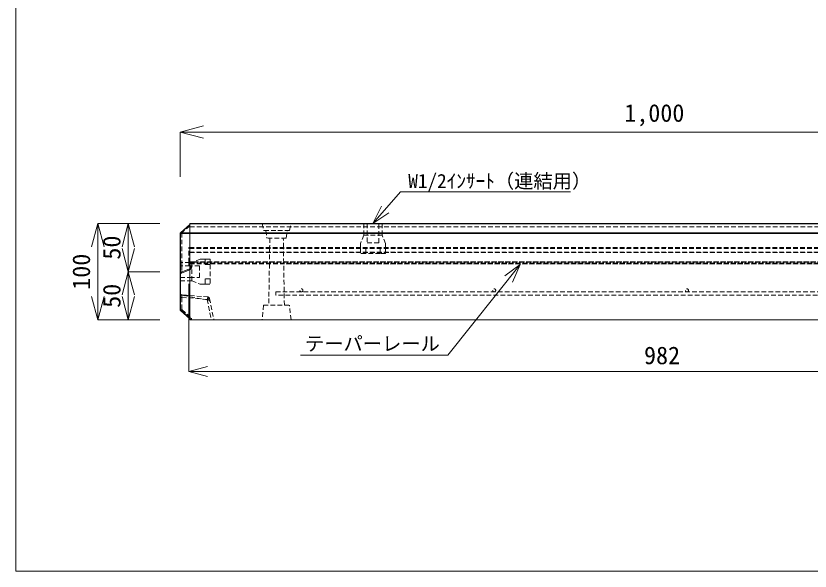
# Model space of a CAD drawing. Units: millimetres, scale not verified. Extents: x -981 to 667, y -453 to 699.
# Drawn here: x -981 to -157, y -453 to 123 of the extents above; entities that cross this region are included whole.
import ezdxf
from ezdxf.enums import TextEntityAlignment as Align

# ---------------------------------------------------------------- set-up
doc = ezdxf.new("R2010")
doc.units = ezdxf.units.MM
doc.header["$LTSCALE"] = 4
doc.linetypes.add('DASHED1', pattern=[1.8, 1.2, -0.6])
doc.layers.add('0-0', color=7, linetype='DASHED1', lineweight=9)
doc.styles.add('ＭＳ ゴシック', font='')
doc.styles.get('ＭＳ ゴシック').set_extended_font_data('MS Gothic')

msp = doc.modelspace()

# ---------------------------------------------------------------- linework, layer by layer
at = {"layer": '0-0', "linetype": 'Continuous'}
for p, q in [((-810.686, 2.152), (-786.538, 8.623)), ((-810.686, 2.152), (-786.538, -4.318)), ((-810.686, 2.152), (-810.686, -44.444)), ((-810.686, 2.152), (189.314, 2.152)), ((-582.093, -59.854), (-405.585, -59.854)), ((-610.686, -92.686), (-594.095, -81.517)), ((-896.157, -92.686), (-902.627, -116.834)), ((-896.157, -92.686), (-896.157, -192.686)), ((-896.157, -92.686), (-889.686, -116.834)), ((-896.157, -92.686), (-864.556, -92.686)), ((-864.556, -92.686), (-871.026, -116.834)), ((-864.556, -92.686), (-864.556, -142.686)), ((-864.556, -92.686), (-858.085, -116.834)), ((-864.556, -92.686), (-831.728, -92.686)), ((-800.686, -93.686), (-810.228, -102.273)), ((-810.096, -102.42), (-800.686, -93.951)), ((-800.686, -92.686), (-800.686, -92.979)), ((-800.686, -92.686), (179.314, -92.686)), ((-800.686, -92.979), (-800.686, -102.393)), ((179.314, -92.979), (-800.686, -92.979)), ((-810.686, -103.131), (-810.355, -103.131)), ((-810.686, -103.131), (-810.686, -182.24)), ((-810.355, -102.388), (-810.228, -102.273)), ((-810.228, -103.017), (-810.355, -103.131)), ((-810.355, -182.24), (-810.355, -103.131)), ((-810.228, -102.273), (-810.096, -102.42)), ((-810.228, -103.017), (-800.686, -103.017)), ((-800.686, -102.42), (-810.096, -102.42)), ((-800.686, -103.1), (-800.686, -102.393)), ((-800.686, -102.393), (179.314, -102.393)), ((-800.686, -103.1), (-800.686, -192.686)), ((179.314, -103.1), (-800.686, -103.1)), ((-864.556, -142.686), (-871.026, -118.538)), ((-864.556, -142.686), (-858.085, -118.538)), ((-800.378, -135.653), (-800.686, -135.474)), ((-457.9, -135.086), (-473.997, -146.955)), ((-864.556, -142.686), (-871.026, -166.834)), ((-864.556, -142.686), (-831.728, -142.686)), ((-864.556, -142.686), (-864.556, -192.686)), ((-864.556, -142.686), (-858.085, -166.834)), ((-801.686, -246.181), (-801.686, -155.388)), ((-896.157, -192.686), (-902.627, -168.538)), ((-896.157, -192.686), (-889.686, -168.538)), ((-864.556, -192.686), (-871.026, -168.538)), ((-864.556, -192.686), (-858.085, -168.538)), ((-810.686, -182.24), (-810.355, -182.24)), ((-800.686, -190.943), (-810.355, -182.24)), ((-810.355, -182.984), (-800.686, -191.686)), ((-896.157, -192.686), (-864.556, -192.686)), ((-864.556, -192.686), (-831.728, -192.686)), ((179.314, -192.686), (-800.686, -192.686)), ((-685.797, -229.166), (-532.993, -229.166)), ((-801.686, -246.181), (-782.368, -241.005)), ((-801.686, -246.181), (180.314, -246.181)), ((-801.686, -246.181), (-782.368, -251.358))]:
    msp.add_line(p, q, dxfattribs=at)
at = {"layer": '0-0'}
for p, q in [((-800.686, -94.957), (-808.852, -102.306)), ((-800.686, -96.176), (75.041, -96.176)), ((-725.686, -92.686), (-724.186, -99.886)), ((-697.186, -99.886), (-695.686, -92.686)), ((-620.186, -92.686), (-620.186, -104.686)), ((-620.186, -92.686), (-620.186, -104.686)), ((-616.686, -92.686), (-616.686, -112.686)), ((-604.686, -112.686), (-604.686, -92.686)), ((-601.186, -104.686), (-601.186, -92.686)), ((-601.186, -104.686), (-601.186, -92.686)), ((-697.186, -99.886), (-724.186, -99.886)), ((-721.686, -99.886), (-720.686, -107.886)), ((-700.686, -107.886), (-699.686, -99.886)), ((-620.186, -104.686), (-623.686, -113.595)), ((-620.186, -104.686), (-623.686, -113.595)), ((-620.186, -104.686), (-610.686, -104.686)), ((-601.186, -104.686), (-620.186, -104.686)), ((-601.186, -104.686), (-610.686, -104.686)), ((-597.686, -113.595), (-601.186, -104.686)), ((-597.686, -113.595), (-601.186, -104.686)), ((-700.686, -107.886), (-720.686, -107.886)), ((-623.686, -113.595), (-623.686, -118.686)), ((-604.686, -112.686), (-616.686, -112.686)), ((-800.686, -117.686), (-801.686, -117.686)), ((-800.686, -117.686), (-801.686, -117.686)), ((-800.686, -118.186), (-801.686, -118.186)), ((-800.686, -118.186), (-801.686, -118.186)), ((-800.686, -118.686), (-801.686, -118.686)), ((-800.686, -118.686), (-801.686, -118.686)), ((-800.686, -122.418), (-801.686, -122.418)), ((-800.686, -122.418), (-801.686, -122.418)), ((-801.686, -122.686), (-800.686, -122.686)), ((82.163, -117.686), (-800.686, -117.686)), ((82.155, -118.186), (-800.686, -118.186)), ((82.147, -118.686), (-800.686, -118.686)), ((82.09, -122.418), (-800.686, -122.418)), ((-800.686, -122.686), (82.085, -122.686)), ((-623.686, -118.686), (-623.686, -123.686)), ((-623.686, -118.686), (-623.686, -123.686)), ((-618.169, -123.686), (-618.169, -118.686)), ((-618.169, -123.686), (-618.169, -118.686)), ((-603.203, -118.686), (-603.203, -123.686)), ((-597.686, -123.686), (-597.686, -118.686)), ((-597.686, -123.686), (-597.686, -118.686)), ((-789.777, -129.686), (-798.686, -133.186)), ((-789.777, -129.686), (-798.686, -133.186)), ((-784.686, -129.686), (-784.686, -135.202)), ((-779.686, -129.686), (-784.686, -129.686)), ((-784.686, -129.686), (-784.686, -135.202)), ((-779.686, -129.686), (-784.686, -129.686)), ((-779.686, -129.686), (-779.686, -135.202)), ((-618.169, -123.686), (-623.686, -123.686)), ((-597.686, -123.686), (-603.203, -123.686)), ((-808.852, -136.686), (-808.852, -143.003)), ((-801.686, -133.686), (-800.686, -133.686)), ((-801.686, -134.686), (-800.686, -134.686)), ((-801.686, -134.686), (-800.686, -134.686)), ((-800.686, -135.474), (-801.686, -134.891)), ((-800.686, -135.474), (-801.686, -134.891)), ((-801.686, -136), (-800.799, -136.517)), ((-800.799, -136.517), (-801.686, -136)), ((-801.686, -136), (-800.799, -136.517)), ((-800.686, -133.686), (81.916, -133.686)), ((-800.686, -134.686), (81.9, -134.686)), ((-800.378, -135.653), (-800.686, -135.474)), ((-798.686, -133.186), (-798.686, -142.686)), ((-798.686, -133.186), (-798.686, -142.686)), ((-797.312, -132.646), (81.932, -132.646)), ((-796.63, -132.378), (81.936, -132.378)), ((-784.686, -135.202), (-779.686, -135.202)), ((-798.686, -152.186), (-798.686, -142.686)), ((-798.686, -152.186), (-798.686, -142.686)), ((-798.686, -152.186), (-789.777, -155.686)), ((-798.686, -152.186), (-789.777, -155.686)), ((-789.777, -155.686), (-784.686, -155.686)), ((-784.686, -150.169), (-784.686, -155.686)), ((-779.686, -150.169), (-784.686, -150.169)), ((-779.686, -150.169), (-784.686, -150.169)), ((-784.686, -150.169), (-784.686, -155.686)), ((-784.686, -155.686), (-779.686, -155.686)), ((-784.686, -155.686), (-779.686, -155.686)), ((-779.686, -150.169), (-779.686, -155.686)), ((-711.5, -163.686), (138.5, -163.686)), ((-711.5, -163.686), (-711.5, -166.886)), ((-808.836, -166.825), (-800.686, -167.437)), ((-808.684, -166.836), (-808.836, -166.825)), ((-808.836, -166.825), (-808.79, -169.436)), ((-782.727, -171.397), (-808.79, -169.436)), ((-800.686, -167.437), (-808.702, -166.835)), ((-806.135, -167.557), (-805.785, -167.641)), ((-800.686, -167.436), (-782.08, -168.842)), ((-782.727, -171.397), (-782.08, -168.842)), ((-782.727, -171.397), (-780.671, -170.535)), ((-782.727, -171.397), (-778.343, -192.686)), ((-780.494, -169.836), (-780.534, -169.771)), ((-780.447, -169.924), (-780.469, -169.881)), ((-780.447, -169.924), (-780.447, -169.924)), ((-780.268, -170.432), (-775.686, -192.686)), ((138.5, -166.886), (-711.5, -166.886)), ((-724.186, -177.486), (-725.686, -192.686)), ((-724.186, -177.486), (-697.186, -177.486)), ((-695.686, -192.686), (-697.186, -177.486)), ((-798.792, -191.054), (-798.792, -192.686))]:
    msp.add_line(p, q, dxfattribs=at)
at = {"layer": '0-0', "linetype": 'Continuous'}
msp.add_lwpolyline([(-981.123, -453.324), (666.877, -453.324), (666.877, 698.676), (-981.123, 698.676)], close=True, dxfattribs=at)
for points in [[(-582.093, -59.854), (-610.686, -92.686), (-601.903, -74.718)], [(-532.993, -229.166), (-457.9, -135.086), (-465.905, -153.413)]]:
    msp.add_lwpolyline(points, dxfattribs=at)
at = {"layer": '0-0'}
for points in [[(-810.686, -103.131), (-808.852, -102.306), (-808.852, -133.186), (-808.852, -136.686)], [(-717.686, -107.886), (-717.837, -117.686), (-718.084, -133.686), (-718.1, -134.686), (-718.76, -177.486)], [(-702.612, -177.486), (-703.273, -134.686), (-703.288, -133.686), (-703.535, -117.686), (-703.686, -107.886)], [(-597.686, -118.686), (-597.686, -113.81), (-597.686, -113.651), (-597.686, -113.595)], [(-597.686, -118.686), (-597.686, -113.741), (-597.686, -113.595)], [(-801.686, -136), (-801.686, -133.186), (-801.686, -117.686)], [(180.314, -117.686), (179.314, -117.686), (96.465, -117.686), (82.163, -117.686), (-700.686, -117.686)], [(180.314, -118.186), (179.314, -118.186), (96.473, -118.186), (82.155, -118.186), (-700.686, -118.186)], [(180.314, -118.686), (179.314, -118.686), (96.48, -118.686), (82.147, -118.686), (-700.686, -118.686)], [(180.314, -122.418), (179.314, -122.418), (96.538, -122.418), (82.09, -122.418), (-700.686, -122.418)], [(-603.203, -118.686), (-603.203, -123.686), (-618.169, -123.686), (-623.686, -123.686)], [(-784.686, -129.686), (-789.562, -129.686), (-789.721, -129.686), (-789.777, -129.686)], [(-784.686, -129.686), (-789.631, -129.686), (-789.777, -129.686)], [(-779.686, -129.686), (-779.686, -135.202), (-779.686, -150.169), (-779.686, -155.686)], [(-597.686, -123.686), (-603.203, -123.686), (-618.169, -123.686)], [(-798.686, -133.186), (-800.686, -133.186), (-810.686, -133.186)], [(-798.686, -133.186), (-800.686, -133.186), (-810.686, -133.186)], [(-790.686, -148.686), (-790.686, -136.686), (-800.686, -136.686), (-810.686, -136.686)], [(-801.01, -139.733), (-805.186, -141.48), (-808.831, -143.004)], [(-801.686, -132.378), (-800.686, -132.378), (-796.63, -132.378)], [(-801.686, -132.378), (-800.686, -132.378), (-796.63, -132.378)], [(-801.686, -132.646), (-800.686, -132.646), (-797.312, -132.646)], [(-784.686, -135.202), (-779.686, -135.202), (-779.686, -150.169)], [(-700.686, -134.686), (81.9, -134.686), (96.727, -134.686), (179.314, -134.686), (180.314, -134.686)], [(-696.63, -132.378), (81.936, -132.378), (96.692, -132.378), (175.257, -132.378), (179.314, -132.378), (180.314, -132.378)], [(-809.436, -144.307), (-805.186, -142.529), (-800.707, -140.656)], [(-810.686, -148.686), (-800.686, -148.686), (-790.686, -148.686)], [(-810.686, -152.186), (-800.686, -152.186), (-798.686, -152.186)], [(-810.686, -152.186), (-800.686, -152.186), (-798.686, -152.186)], [(-789.777, -155.686), (-789.775, -155.686), (-784.686, -155.686)], [(-806.135, -167.557), (-808.856, -167.036), (-809.062, -166.997)], [(-808.79, -169.436), (-808.79, -182.055), (-798.792, -191.054)], [(-782.08, -168.842), (-781.39, -172.196), (-807.657, -167.292)], [(-808.79, -182.055), (-808.939, -182.075), (-809.197, -182.109), (-809.454, -182.144), (-809.711, -182.181), (-809.969, -182.22), (-810.228, -182.261), (-810.378, -182.286), (-810.385, -182.287), (-810.396, -182.289), (-810.408, -182.291), (-810.419, -182.293), (-810.431, -182.294), (-810.442, -182.295), (-810.449, -182.295), (-810.458, -182.295), (-810.473, -182.294), (-810.489, -182.293), (-810.504, -182.291), (-810.52, -182.289), (-810.536, -182.288), (-810.545, -182.287), (-810.555, -182.286), (-810.573, -182.285), (-810.59, -182.284), (-810.607, -182.282), (-810.623, -182.279), (-810.639, -182.274), (-810.648, -182.27), (-810.651, -182.268), (-810.658, -182.263), (-810.664, -182.259), (-810.671, -182.254), (-810.677, -182.249), (-810.683, -182.244), (-810.686, -182.24)], [(-808.79, -182.055), (-808.886, -182.12), (-809.052, -182.232), (-809.219, -182.343), (-809.387, -182.451), (-809.557, -182.557), (-809.729, -182.658), (-809.83, -182.715), (-809.879, -182.741), (-809.963, -182.786), (-810.048, -182.83), (-810.134, -182.874), (-810.219, -182.917), (-810.305, -182.959), (-810.355, -182.984)], [(-800.686, -191.686), (-800.681, -191.686), (-800.672, -191.685), (-800.664, -191.685), (-800.655, -191.685), (-800.646, -191.685), (-800.637, -191.685), (-800.632, -191.685), (-800.627, -191.685), (-800.619, -191.685), (-800.61, -191.685), (-800.601, -191.685), (-800.593, -191.685), (-800.584, -191.685), (-800.579, -191.685), (-800.569, -191.684), (-800.552, -191.683), (-800.534, -191.681), (-800.517, -191.678), (-800.5, -191.675), (-800.483, -191.671), (-800.473, -191.669), (-800.308, -191.631), (-800.028, -191.552), (-799.754, -191.458), (-799.482, -191.353), (-799.213, -191.241), (-798.946, -191.123), (-798.792, -191.054)]]:
    msp.add_lwpolyline(points, dxfattribs=at)
for centre in [(-684.9, -162.086), (-484.9, -162.086), (-284.9, -162.086)]:
    msp.add_circle(centre, 1.6, dxfattribs=at)
at = {"layer": '0-0', "linetype": 'Continuous'}
for centre, start, end in [((-809.686, -103.131), 131.98721, 180), ((-809.686, -182.24), 180, 228.01279)]:
    msp.add_arc(centre, 1, start, end, dxfattribs=at)
at = {"layer": '0-0'}
for centre, radius, start, end in [((-801.686, -116.686), 1, 270, 360), ((-801.705, -138.073), 1.8, 292.70006, 304.46348), ((-801.705, -138.073), 1.8, 55.53652, 59.77519), ((-801.705, -138.073), 1.8, 55.53652, 59.77519), ((-801.787, -138.073), 2.8, 293.16022, 59.77519), ((-801.705, -138.073), 1.8, 304.46348, 55.53652), ((-808.664, -146.152), 2, 112.70006, 180.01692), ((-801.787, -138.073), 2.8, 292.70006, 293.16022), ((-781.534, -174.203), 2, 11.63475, 85.89703), ((-780.155, -172.467), 2, 93.02451, 104.96495)]:
    msp.add_arc(centre, radius, start, end, dxfattribs=at)
at = {"layer": '0-0', "linetype": 'Continuous'}
for centre, major_axis, ratio, start_param, end_param in [((-809.559, -103.017), (-0.669, 0.743), 0.556022, 0, 1.106813), ((-809.559, -103.017), (0, 1), 0.668965, 0.9316008, 1.5707963), ((-809.686, -182.24), (-0.669, -0.743), 0.556022, 5.1763723, 6.2831853), ((-809.686, -182.24), (-0.669, -0.743), 0.556022, 0.0076065, 0.0136224)]:
    msp.add_ellipse(centre, major_axis=major_axis, ratio=ratio, start_param=start_param, end_param=end_param, dxfattribs=at)
at = {"layer": '0-0'}
for centre, major_axis, ratio, start_param, end_param in [((-808.769, -102.306), (0.669, -0.743), 0.061543, 3.1415927, 4.6570565), ((-808.769, -102.306), (0.669, -0.743), 0.061538, 1.6261244, 3.1415927), ((-801.093, -139.733), (0.386, -0.923), 0.0763, 4.7442953, 6.2831853), ((-800.881, -136.517), (0.503, 0.864), 0.071489, 4.754014, 4.9852434), ((-800.881, -136.517), (0.503, 0.864), 0.071489, 4.754014, 4.9852434), ((-800.881, -136.517), (0.503, 0.864), 0.071489, 4.9852434, 6.2831853), ((-800.881, -136.517), (0.503, 0.864), 0.071489, 4.9852434, 6.2831853), ((-808.665, -143.004), (2, 0.001), 0.001, 1.6535556, 3.1415927), ((-808.665, -143.004), (-2, -0.001), 0.001, 4.7951548, 6.2831853), ((-808.665, -142.901), (0.779, 1.407), 0.058998, 1.6772139, 3.2161039), ((-808.687, -165.032), (1.987, -0.226), 0.999997, 3.1979986, 4.6375787), ((-808.686, -164.83), (2, 0), 0.999997, 3.1415927, 4.6375787), ((-808.686, -169.177), (-2, 0), 0.129769, 6.2831853, 7.8018808), ((-782.227, -170.835), (-1.959, -0.403), 0.999101, 3.9799038, 4.4359059), ((-782.227, -170.835), (-1.959, -0.403), 0.999101, 3.5013792, 3.9799038), ((-782.227, -170.834), (1.745, 0.977), 0.998806, 0.270638, 0.3056616), ((-782.227, -170.834), (1.745, 0.977), 0.998806, 0.0404286, 0.270638), ((-782.227, -170.835), (-1.959, -0.403), 0.999101, 3.3269988, 3.5013792), ((-782.227, -170.834), (1.745, 0.977), 0.998806, 0.016259, 0.0404286), ((-782.227, -170.834), (1.745, 0.977), 0.998806, 6.2687809, 6.2994443), ((-782.227, -170.834), (1.745, 0.977), 0.998806, 6.248096, 6.2687809), ((-782.227, -170.834), (1.745, 0.977), 0.998806, 6.1403102, 6.248096), ((-782.227, -170.835), (-1.959, -0.403), 0.999101, 3.1726642, 3.3269988), ((-782.227, -170.835), (-1.959, -0.403), 0.999101, 3.1415927, 3.1726642), ((-809.683, -182.243), (0.669, 0.743), 0.994322, 2.2979444, 2.6828407)]:
    msp.add_ellipse(centre, major_axis=major_axis, ratio=ratio, start_param=start_param, end_param=end_param, dxfattribs=at)

# ---------------------------------------------------------------- texts
at = {"layer": '0-0', "style": 'ＭＳ ゴシック'}
for s, height, p in [('1,000', 18.33, (-349.929, 7.315)), ('W1/2ｲﾝｻｰﾄ（連結用）', 14.66, (-574.058, -60.319)), ('テーパーレール', 14.66, (-681.222, -229.05)), ('982', 18.33, (-329.436, -244.181))]:
    msp.add_text(s, height=height, dxfattribs=at).set_placement(p, align=Align.BOTTOM_LEFT)
for s, p in [('50', (-867.056, -130.186)), ('100', (-898.657, -161.436)), ('50', (-867.056, -180.186))]:
    msp.add_text(s, height=18.33, rotation=90, dxfattribs=at).set_placement(p, align=Align.BOTTOM_LEFT)

doc.saveas('drawing.dxf')
